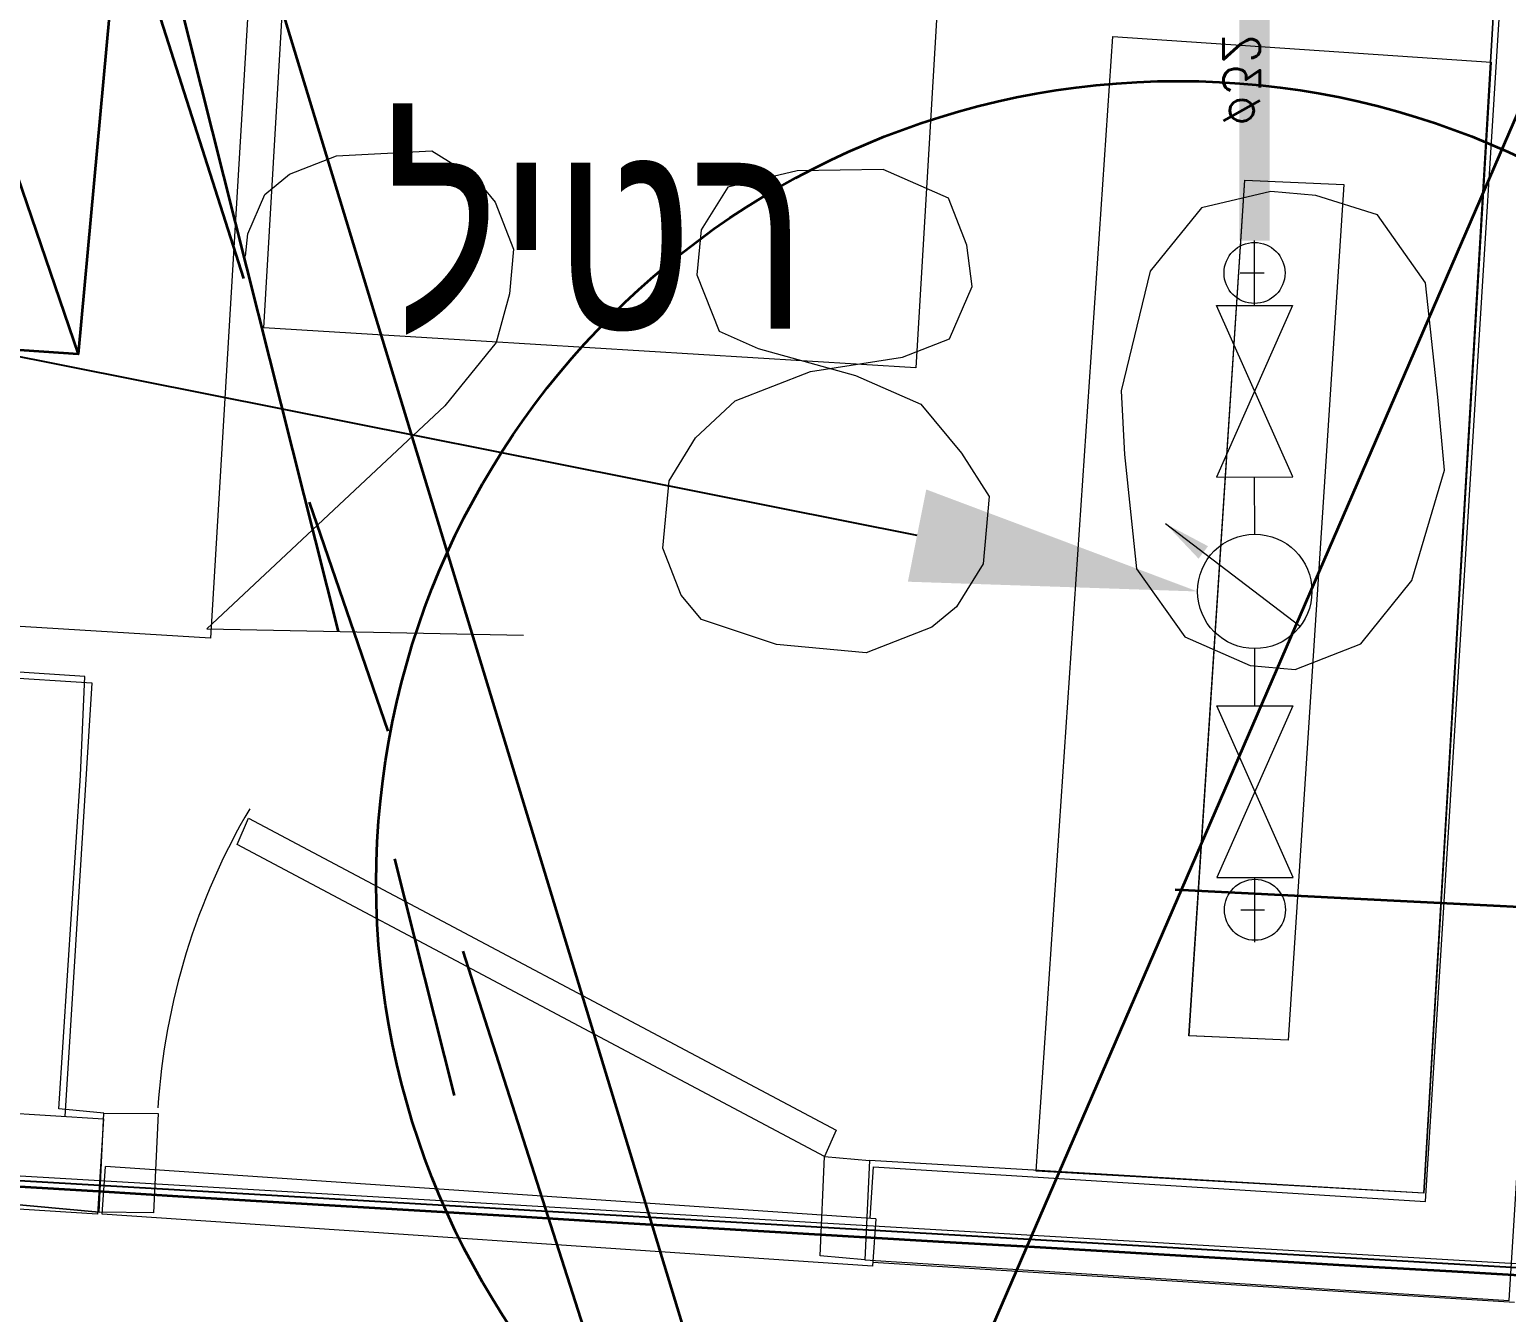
# Model space of a CAD drawing. Header units: centimetres. Extents: x 14435 to 32127, y -4289 to 2500.
# Drawn here: x 25724.4 to 25879.4, y -1857.6 to -1723 of the extents above; entities that cross this region are included whole.
import ezdxf
from ezdxf import colors
from ezdxf.entities.mleader import LeaderData, LeaderLine
from ezdxf.lldxf.tags import DXFTag
from ezdxf.math import Vec2, Vec3

# ---------------------------------------------------------------- set-up
doc = ezdxf.new("R2010")
doc.units = ezdxf.units.CM
doc.linetypes.add('DASHDOT', pattern=[1, 0.5, -0.25, 0, -0.25])
for name, color, linetype, lineweight in [('A-DETL', 7, 'Continuous', 5), ('A-FLOR', 7, 'Continuous', 13), ('A-FLOR-HRAL', 7, 'Continuous', 5), ('A-WALL', 7, 'Continuous', 13), ('G-ANNO-TEXT', 7, 'Continuous', 5), ('PDF_0', 7, 'Continuous', 5)]:
    doc.layers.add(name, color=color, linetype=linetype, lineweight=lineweight)
for name, color, linetype in [('cold water', 150, 'Continuous'), ('dim100', 6, 'Continuous'), ('num of plumbing', 250, 'Continuous'), ('text', 250, 'Continuous')]:
    doc.layers.add(name, color=color, linetype=linetype)
for name, color, linetype, lineweight, true_color in [('PDF_0-Piler', 8, 'Continuous', 5, 0x808080), ('PDF_02_Interior', 3, 'Continuous', 5, 0x00ff00), ('PDF__THUM_SHIVUK', 30, 'Continuous', 5, 0xff7f00), ('PDF_C1660_0_1', 3, 'Continuous', 5, 0x00ff00), ('PDF_HW-CURB-BRDR', 110, 'Continuous', 5, 0x00ff7f), ('PDF_L-00-ktse migrash', 1, 'Continuous', 5, 0xff0000), ('PDF_TLK', 100, 'Continuous', 5, 0x00ff3f), ('PDF_TLKL', 100, 'Continuous', 5, 0x00ff3f), ('PDF_UT-W', 5, 'Continuous', 5, 0x0000ff), ('מפת מדידה_dwg', 8, 'Continuous', 5, 0x767676)]:
    doc.layers.add(name, color=color, linetype=linetype, lineweight=lineweight, true_color=true_color)
doc.styles.add('Arial_10', font='arial.ttf', dxfattribs={"width": 0.8, "height": 20})
doc.styles.add('ROMANS', font='romans.shx', dxfattribs={"height": 0.7})
tags = doc.linetypes.add('WATER', pattern='A,7.5,-1.155096,["Water",Standard,S=1.5,R=0,X=0,Y=-0.35773],-8.414339,7.5', length=24.569435).pattern_tags.tags
tags[6] = DXFTag(74, 10)
doc.dimstyles.new('STANDART14.5', dxfattribs={"dimscale": 10, "dimtxt": 1.45, "dimasz": 1, "dimexe": 1.75, "dimexo": 2, "dimtad": 1, "dimdec": 0, "dimdsep": 46, "dimtxsty": 'Standard', "dimblk": '1', "dimcen": 2.5, "dimadec": 0, "dimazin": 1, "dimtfac": 1, "dimtdec": 0, "dimtix": 1, "dimtmove": 2, "dimatfit": 3, "dimfxl": 2, "dimfxlon": 1, "dimarcsym": 1})

# ---------------------------------------------------------------- blocks, each defined once
blk = doc.blocks.new('Top Rail Type - Top Rail_Internal_-1024576-קרקע פיתוח')
at = {"layer": 'A-FLOR-HRAL'}
for p, q in [((-752.8, -3383.42), (-752.46, -3378.43)), ((-671.65, -3383.89), (-752.46, -3378.43)), ((-671.99, -3388.88), (-752.8, -3383.42)), ((-671.65, -3383.89), (-671.99, -3388.88))]:
    blk.add_line(p, q, dxfattribs=at)
blk = doc.blocks.new('מפת מדידה_dwg-896485-קרקע פיתוח')
at = {"layer": 'PDF_0', "color": 253, "lineweight": 13, "true_color": 0xaaaaaa, "flags": 128}
blk.add_lwpolyline([(30452.9, 23700.11), (30525.91, 23858.84)], close=True, dxfattribs=at)
at = {"layer": 'PDF_0-Piler', "color": 254, "lineweight": 13, "true_color": 0xd4d4d4, "flags": 128}
for points in [[(30392.58, 23881.06), (30355.54, 23800.64), (30298.4, 23827.09), (30335.44, 23907.51)], [(30466.65, 23824.98), (30502.63, 23808.05), (30452.9, 23700.11), (30415.86, 23717.04)], [(30483.58, 23801.7), (30445.49, 23720.22), (30435.96, 23724.45), (30474.06, 23805.93)], [(30350.25, 23779.48), (30352.37, 23781.59), (30397.87, 23728.68), (30395.75, 23726.57)], [(30326.97, 23758.31), (30332.26, 23756.2), (30328.03, 23746.67), (30322.74, 23748.79)], [(30395.75, 23726.57), (30399.99, 23724.45), (30395.75, 23714.93), (30391.52, 23717.04)]]:
    blk.add_lwpolyline(points, close=True, dxfattribs=at)
at = {"layer": 'PDF_0-Piler', "color": 254, "lineweight": 13, "true_color": 0xd4d4d4}
blk.add_arc((30396.28, 23727.1), 70.37, 128.1062, 155.0776, dxfattribs=at)
at = {"layer": 'PDF_02_Interior', "color": 81, "lineweight": 13, "true_color": 0xaaffaa, "flags": 128}
blk.add_lwpolyline([(30395.75, 23714.93), (30457.13, 23686.36), (30539.66, 23864.13), (30341.79, 23955.13), (30283.59, 23829.21), (30242.32, 23848.26), (30219.04, 23797.46), (30227.51, 23793.23), (30247.61, 23834.5), (30287.82, 23815.45), (30329.09, 23796.41), (30310.04, 23755.14), (30322.74, 23748.79), (30326.97, 23758.31), (30322.74, 23760.43), (30337.56, 23792.17), (30341.79, 23801.7), (30292.05, 23824.98), (30347.08, 23942.43), (30525.91, 23858.84), (30452.9, 23700.11), (30399.99, 23724.45)], close=True, dxfattribs=at)
for points in [[(30344.96, 23938.2), (30347.08, 23942.43), (30525.91, 23858.84), (30452.9, 23700.11)], [(30322.74, 23748.79), (30326.97, 23758.31), (30322.74, 23760.43), (30337.56, 23792.17), (30341.79, 23801.7), (30292.05, 23824.98)], [(30283.59, 23817.57), (30329.09, 23796.41), (30310.04, 23755.14), (30322.74, 23748.79), (30310.04, 23755.14), (30322.74, 23748.79), (30310.04, 23755.14)]]:
    blk.add_lwpolyline(points, dxfattribs=at)
at = {"layer": 'PDF__THUM_SHIVUK', "color": 41, "true_color": 0xffd4aa, "flags": 128}
blk.add_lwpolyline([(31033.83, 25895.27), (32150.71, 25382.06), (33009.94, 25128.63), (32343.83, 22871.05), (31923.74, 23045.64), (31504.71, 23223.94), (31087.79, 23405.95), (30672.46, 23591.65), (30259.25, 23781.59)], dxfattribs=at)
at = {"layer": 'PDF_C1660_0_1', "color": 81, "lineweight": 13, "true_color": 0xaaffaa, "flags": 128}
blk.add_lwpolyline([(29472.33, 24155.36), (29769.32, 24011.21), (30207.4, 23804.87), (30647.6, 23602.76), (31089.91, 23404.89), (31533.28, 23211.24), (31978.76, 23021.83), (32426.36, 22837.71), (32875.02, 22656.77), (32949.09, 22629.26), (33024.22, 22605.98), (33067.39, 22595.18)], dxfattribs=at)
at = {"layer": 'PDF_HW-CURB-BRDR', "color": 121, "lineweight": 25, "true_color": 0xaaffd4, "flags": 128}
blk.add_lwpolyline([(29472.33, 24155.36), (29769.32, 24011.21), (30207.4, 23804.87), (30647.6, 23602.76), (31089.91, 23404.89), (31533.28, 23211.24), (31978.76, 23021.83), (32426.36, 22837.71), (32875.02, 22656.77), (32949.09, 22629.26), (33024.22, 22605.98), (33067.39, 22595.18)], dxfattribs=at)
at = {"layer": 'PDF_L-00-ktse migrash', "color": 21, "lineweight": 13, "true_color": 0xffaaaa, "flags": 128}
blk.add_lwpolyline([(30373.53, 23836.62), (30374.59, 23838.73), (30377.77, 23841.91), (30380.94, 23842.97), (30386.23, 23842.97), (30395.75, 23839.79), (30398.93, 23835.56), (30399.99, 23832.38), (30399.99, 23827.09), (30397.87, 23822.86), (30394.7, 23818.63), (30387.29, 23814.4), (30355.54, 23801.7), (30386.23, 23789)], dxfattribs=at)
for points in [[(30430.67, 23823.92), (30423.27, 23824.98), (30419.03, 23821.8), (30416.92, 23817.57), (30416.92, 23811.22), (30420.09, 23808.05), (30428.56, 23801.7), (30433.85, 23796.41), (30435.96, 23790.06), (30437.02, 23784.77), (30433.85, 23778.42), (30429.62, 23775.24), (30426.44, 23774.19), (30419.03, 23774.19), (30410.57, 23778.42), (30404.22, 23783.71), (30403.16, 23786.88), (30403.16, 23792.17), (30406.34, 23798.52), (30410.57, 23801.7), (30415.86, 23803.81), (30424.32, 23803.81), (30433.85, 23801.7), (30439.14, 23801.7), (30443.37, 23805.93), (30444.43, 23810.16), (30444.43, 23815.45), (30439.14, 23820.74)], [(30476.17, 23803.81), (30468.77, 23804.87), (30461.36, 23800.64), (30453.95, 23790.06), (30451.84, 23783.71), (30448.66, 23772.07), (30450.78, 23763.6), (30456.07, 23758.31), (30460.3, 23756.2), (30467.71, 23756.2), (30475.12, 23760.43), (30482.52, 23769.95), (30484.64, 23777.36), (30487.81, 23789), (30485.7, 23797.46), (30480.41, 23801.7)]]:
    blk.add_lwpolyline(points, close=True, dxfattribs=at)
at = {"layer": 'PDF_TLK', "color": 111, "lineweight": 35, "true_color": 0xaaffbf, "flags": 128}
blk.add_lwpolyline([(30393.64, 23913.86), (30357.66, 23931.85), (30353.43, 23833.44), (30317.45, 23850.37), (30357.66, 23931.85), (30393.64, 23913.86), (30353.43, 23833.44)], dxfattribs=at)
at = {"layer": 'PDF_TLKL', "color": 111, "lineweight": 35, "true_color": 0xaaffbf}
for p, q in [((30376.71, 23902.22), (30372.48, 23834.5)), ((30378.82, 23880), (30368.24, 23796.41)), ((30370.36, 23810.16), (30369.3, 23784.77)), ((30365.07, 23772.07), (30361.89, 23746.67))]:
    blk.add_line(p, q, dxfattribs=at)
at = {"layer": 'PDF_TLKL', "color": 111, "lineweight": 35, "true_color": 0xaaffbf, "flags": 128}
for points in [[(30538.61, 23559.38), (30433.85, 23605.94), (30417.98, 23614.4), (30405.28, 23624.98), (30393.64, 23638.74), (30384.11, 23653.55), (30377.77, 23669.43), (30374.59, 23687.42), (30374.59, 23704.35), (30389.41, 23896.93)], [(30368.24, 23760.43), (30364.01, 23692.71), (30365.07, 23672.6), (30370.36, 23652.5), (30377.77, 23633.45), (30388.35, 23616.52), (30402.1, 23601.71), (30416.92, 23587.95), (30434.91, 23577.37), (30551.3, 23527.63)]]:
    blk.add_lwpolyline(points, dxfattribs=at)
at = {"layer": 'PDF_UT-W', "color": 161, "lineweight": 35, "true_color": 0xaaaaff}
blk.add_line((30530.14, 23829.21), (30304.75, 23601.71), dxfattribs=at)
at = {"layer": 'PDF_UT-W', "color": 161, "lineweight": 35, "true_color": 0xaaaaff, "flags": 128}
blk.add_lwpolyline([(30440.2, 23739.27), (30503.69, 23710.7), (30411.63, 23510.7), (30331.21, 23334.43)], dxfattribs=at)
at = {"layer": 'PDF_UT-W', "color": 161, "lineweight": 35, "true_color": 0xaaaaff}
blk.add_circle((30440.73, 23739.79), 84.12, dxfattribs=at)
blk = doc.blocks.new('pituah')
at = {"layer": 'A-DETL', "color": 9, "true_color": 0xc0c0c0}
for p, q in [((58471.2, -12839.25), (58476.45, -12750.73)), ((58544.86, -12754.92), (58539.61, -12843.45)), ((58552.23, -12927.71), (58560.28, -12808.7)), ((58560.28, -12808.7), (58599.95, -12811.38)), ((58568.26, -12913.5), (58574.11, -12823.75)), ((58574.11, -12823.75), (58584.52, -12824.22)), ((58584.52, -12824.22), (58578.67, -12913.98)), ((58539.61, -12843.45), (58471.2, -12839.25)), ((58469.61, -12890.68), (58531.24, -12923.42)), ((58530.04, -12926.16), (58468.41, -12893.43)), ((58578.67, -12913.98), (58568.26, -12913.5)), ((58453.95, -12932.02), (58454.42, -12921.61)), ((58454.42, -12921.61), (58460.12, -12921.65)), ((58460.12, -12921.65), (58459.64, -12932.07)), ((58529.56, -12936.57), (58530.04, -12926.16)), ((58530.04, -12926.16), (58534.75, -12926.59)), ((58459.64, -12932.07), (58453.95, -12932.02)), ((58534.27, -12937), (58529.56, -12936.57))]:
    blk.add_line(p, q, dxfattribs=at)
at = {"layer": 'A-DETL'}
for p, q in [((58471.2, -12839.25), (58476.45, -12750.73)), ((58544.86, -12754.92), (58539.61, -12843.45)), ((58539.61, -12843.45), (58471.2, -12839.25)), ((58469.61, -12890.68), (58531.24, -12923.42)), ((58530.04, -12926.16), (58468.41, -12893.43)), ((58454.42, -12921.61), (58460.12, -12921.65)), ((58460.12, -12921.65), (58459.64, -12932.07)), ((58531.24, -12923.42), (58530.04, -12926.16)), ((58529.56, -12936.57), (58530.04, -12926.16)), ((58530.04, -12926.16), (58534.75, -12926.59))]:
    blk.add_line(p, q, dxfattribs=at)
at = {"layer": 'A-DETL', "color": 9, "true_color": 0xc0c0c0}
blk.add_arc((58530.34, -12925.47), 70.37, 149.439, 176.4104, dxfattribs=at)
at = {"layer": 'A-DETL'}
blk.add_arc((58530.34, -12925.47), 70.37, 149.439, 176.4104, dxfattribs=at)
at = {"layer": 'A-DETL', "color": 176, "lineweight": 35, "true_color": 0x000080}
blk.add_arc((61488.95, 37231.39), 50252.94, 266.456377, 269.050494, dxfattribs=at)
at = {"layer": 'A-FLOR'}
blk.add_line((58453.92, -12929.82), (58454.42, -12929.85), dxfattribs=at)
at = {"layer": 'A-WALL'}
for p, q in [((58593.06, -12930.87), (58603.97, -12756.05)), ((58343.39, -12869.62), (58453.17, -12876.47)), ((58453.17, -12876.47), (58450.34, -12921.96)), ((58440.35, -12921.34), (58454.4, -12922.22)), ((58454.4, -12922.22), (58453.77, -12932.2)), ((58534.83, -12932.65), (58535.17, -12927.26)), ((58535.17, -12927.26), (58593.06, -12930.87)), ((58453.77, -12932.2), (58439.73, -12931.32)), ((58602.42, -12941.48), (58535.11, -12937.27))]:
    blk.add_line(p, q, dxfattribs=at)
at = {"layer": 'A-FLOR-HRAL'}
blk.add_blockref('Top Rail Type - Top Rail_Internal_-1024576-קרקע פיתוח', (59207.07, -9548.8), dxfattribs=at)
at = {"layer": 'מפת מדידה_dwg', "color": 31, "true_color": 0xffbfaa, "rotation": 21.33280097992486}
blk.add_blockref('מפת מדידה_dwg-896485-קרקע פיתוח', (38848.27, -46084.56), dxfattribs=at)
at = {"layer": 'G-ANNO-TEXT', "insert": (58484.01, -12819.34), "char_height": 20, "width": 49.3839, "attachment_point": 1, "style": 'Arial_10'}
blk.add_mtext('ליטר', dxfattribs=at)
blk = doc.blocks.new('1')
at = {"layer": 'dim100'}
h = blk.add_hatch(color=256, dxfattribs=at)
h.paths.add_polyline_path([(3, 0, 0.414214), (0, 3), (0, 0), (0, -3, 0.414214)])
h.paths.add_polyline_path([(0, 0), (0, 3, 0.414214), (-3, 0, 0.414214), (0, -3)])
for q in [(0, 10), (0, -10)]:
    blk.add_line((0, 0), q, dxfattribs=at)
blk.add_circle((0, 0), 3, dxfattribs=at)
blk = doc.blocks.new('Water Meter')
at = {"layer": 'num of plumbing', "linetype": 'DASHDOT', "lineweight": 0, "ltscale": 5}
for p, q in [((14384.65, 2111.57), (14384.65, 2108.57)), ((14451.45, 2111.57), (14451.45, 2108.57))]:
    blk.add_line(p, q, dxfattribs=at)
at = {"layer": 'num of plumbing', "lineweight": 0}
for p, q in [((14381.24, 2110.07), (14388.05, 2110.07)), ((14406.04, 2110.07), (14412.05, 2110.07)), ((14424.05, 2110.07), (14430.05, 2110.07)), ((14448.04, 2110.07), (14454.85, 2110.07))]:
    blk.add_line(p, q, dxfattribs=at)
for points in [[(14406.04, 2114.07), (14406.04, 2106.07), (14388.05, 2114.07), (14388.05, 2106.07), (14406.04, 2114.07)], [(14448.04, 2114.07), (14448.04, 2106.07), (14430.05, 2114.07), (14430.05, 2106.07), (14448.04, 2114.07)]]:
    blk.add_lwpolyline(points, dxfattribs=at)
for centre, radius in [((14418.05, 2110.07), 6), ((14384.65, 2110.07), 3.2), ((14451.45, 2110.07), 3.2)]:
    blk.add_circle(centre, radius, dxfattribs=at)
blk.add_leader([(14425.17, 2119.44), (14414.4, 2105.3)], dimstyle='STANDART14.5', override={"dimasz": 0.5, "dimgap": 0.625, "dimtad": 0}, dxfattribs=at)

msp = doc.modelspace()

# ---------------------------------------------------------------- block references
msp.add_blockref('pituah', (-32722.21, 11084.93))

# ---------------------------------------------------------------- next in the draw order: linework, layer by layer
at = {"layer": 'cold water', "linetype": 'WATER', "lineweight": 15, "ltscale": 0.08, "const_width": 3.2}
msp.add_lwpolyline([(25852.92, -1745.16), (25852.92, -1715.2)], dxfattribs=at)

# ---------------------------------------------------------------- next in the draw order: block references
at = {"layer": 'num of plumbing', "lineweight": 0, "rotation": 90.04144961146943}
msp.add_blockref('Water Meter', (27973.45, -16198.48), dxfattribs=at)

# ---------------------------------------------------------------- next in the draw order: texts
at = {"layer": 'text', "color": 7, "style": 'ROMANS', "text_generation_flag": 2}
msp.add_text('%%C32', height=3.798, rotation=270, dxfattribs=at).set_placement((25849.69, -1733.16))

# ---------------------------------------------------------------- next in the draw order: leaders
at = {"layer": 'num of plumbing', "color": 1, "lineweight": 18}
ml = msp.add_multileader_mtext('Standard', dxfattribs=at)
ml.set_content('')
ml.set_leader_properties()
ml.build(insert=Vec2(0, 0))
ml.multileader.update_dxf_attribs({"text_right_attachment_type": 6, "dogleg_length": 0.36, "arrow_head_size": 30})
ctx = ml.context
ctx.base_point, ctx.char_height, ctx.arrow_head_size, ctx.landing_gap_size, ctx.plane_origin = Vec3(25223.96, -1684.98, 6.4), 0.18, 30, 0.09, Vec3(25136.49, -1396.82, 6.4)
ctx.right_attachment = 6
notes = []
notes.append((ctx, [(0, (1, 1, 0), (25360.13, -1684.98, 6.4), (-1, 0), 136.17, [(0, [(25846.95, -1781.97, 6.4)], 0, [])])]))
ctx.mtext, ml.multileader.dxf.content_type = None, 0
for ctx, leaders in notes:
    for number, flags, end, landing, length, lines in leaders:
        leader = LeaderData()
        leader.index, (leader.has_last_leader_line, leader.has_dogleg_vector, leader.attachment_direction) = number, flags
        leader.last_leader_point, leader.dogleg_vector, leader.dogleg_length = Vec3(end), Vec3(landing), length
        for number, points, colour, breaks in lines:
            line = LeaderLine()
            line.index, line.vertices, line.color, line.breaks = number, Vec3.list(points), colors.encode_raw_color(colour), breaks
            leader.lines.append(line)
        ctx.leaders.append(leader)

doc.saveas('drawing.dxf')
